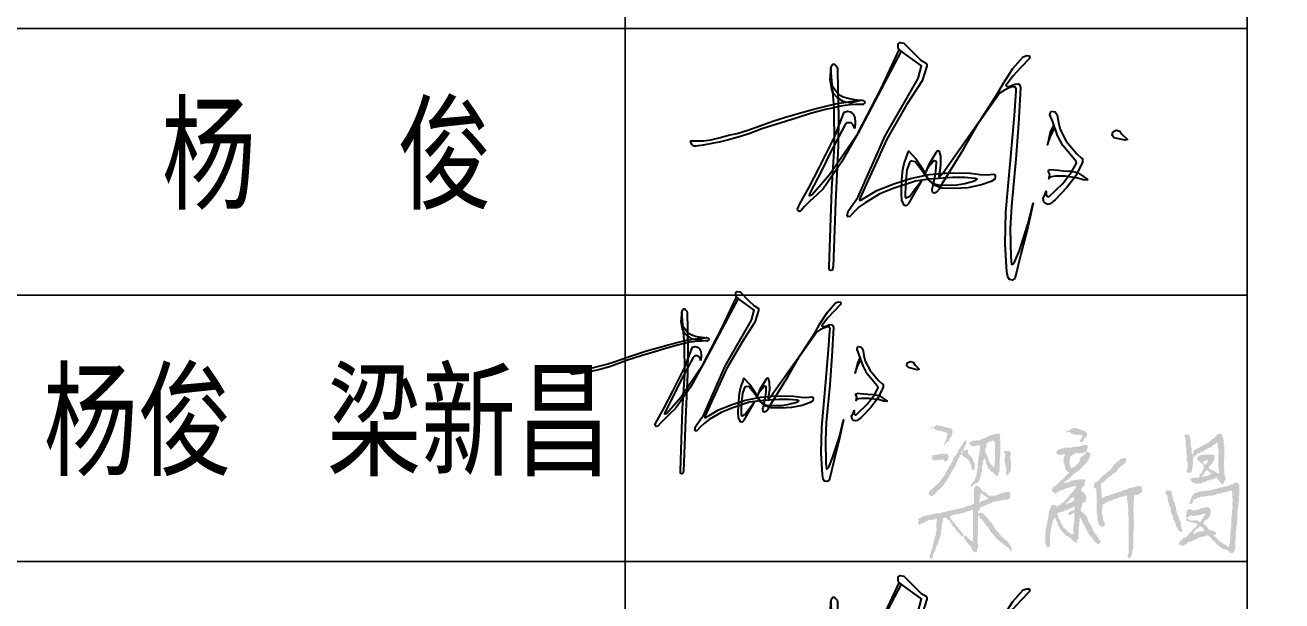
# Model space of a CAD drawing. Extents: x 116425 to 211028, y 11881 to 56060.
# Drawn here: x 166633 to 168400, y 21991 to 22801 of the extents above; entities that cross this region are included whole.
import ezdxf
from ezdxf.xclip import XClip

# ---------------------------------------------------------------- set-up
doc = ezdxf.new("R2010")
doc.units = 0
doc.header["$LTSCALE"] = 1000
doc.header["$MEASUREMENT"] = 0
doc.header["$XCLIPFRAME"] = 0
for name, color, linetype in [('00-图签签名_10', 10, 'Continuous'), ('13#楼幕墙$0$A-C_玻璃幕墙', 140, 'Continuous'), ('X-104 13#平面$0$A-TECH_结构', 21, 'Continuous')]:
    doc.layers.add(name, color=color, linetype=linetype)
doc.layers.add('X-104 13#平面$0$000套内', color=226, linetype='Continuous', lineweight=30, plot=False)
doc.styles.add('华文细黑', font='STXIHEI_0.TTF', dxfattribs={"width": 0.75, "height": 10})
pattern_1 = [(45, (-849.99, -261.96), (-112.253, 112.253), [])]

# ---------------------------------------------------------------- blocks, each defined once
blk = doc.blocks.new('13#楼幕墙')
at = {"layer": '13#楼幕墙$0$A-C_玻璃幕墙'}
blk.add_lwpolyline([(4492.6, 15500), (-900, 15500), (-900, -1700), (22100, -1700), (22100, -1100), (58400, -1100), (58400, 18959.9), (53293.2, 23245), (37800, 14300), (37800, 10200), (12500, 10200), (4492.6, 15500)], dxfattribs=at)
blk = doc.blocks.new('X-104 13#平面$0$A$C0BB3323F')
at = {"layer": 'Defpoints'}
blk.add_lwpolyline([(59300, 600), (59300, 20660), (54205, 24935), (38700, 16000), (38700, 11900), (13400, 11900), (5392.6, 17200), (0, 17200), (0, 0), (23000, 0), (23000, 600)], close=True, dxfattribs=at)
blk = doc.blocks.new('X-104 13#平面')
at = {"layer": 'X-104 13#平面$0$000套内'}
blk.add_lwpolyline([(4100, 77750), (4100, 68700), (-750, 68700), (-750, 59850), (21950, 59850), (21950, 61450), (58250, 61450), (58250, 71300), (48400, 71300), (48400, 73450), (53400, 73450), (53400, 80500), (58250, 80500), (58250, 81290.1), (53289, 85452.6), (37950, 76613.3), (37950, 72450), (12454.9, 72450), (4447.4, 77750)], close=True, dxfattribs=at)
blk.add_lwpolyline([(7100, -1550), (21950, -1550), (21950, -950), (48400, -950), (48400, 11050), (53400, 11050), (53400, 18100), (58250, 18100), (58250, 18890), (53289.1, 23052.7), (37950, 14213.3), (37950, 10050), (12454.9, 10050), (4447.4, 15350), (4100, 15350), (4100, 6300), (7100, 6300), (7100, -1550)], dxfattribs=at)
blk.add_blockref('X-104 13#平面$0$A$C0BB3323F', (-900, -1700))
at = {"layer": 'X-104 13#平面$0$A-TECH_结构'}
blk.add_blockref('13#楼幕墙', (0, 0), dxfattribs=at)
blk = doc.blocks.new('图签信息')
at = {"const_width": 0.05}
for points in [[(-62.5, 103.262), (-2.5, 103.262), (-2.5, 163.262), (-62.5, 163.262), (-62.5, 103.262)], [(-20, 163.262), (-20, 103.262)], [(-62.5, 140.762), (-2.5, 140.762)], [(-62.5, 133.262), (-2.5, 133.262)], [(-62.5, 125.762), (-2.5, 125.762)]]:
    blk.add_lwpolyline(points, dxfattribs=at)
blk = doc.blocks.new('图签-A1')
at = {"color": 2}
blk.add_blockref('图签信息', (0, 0), dxfattribs=at)
blk = doc.blocks.new('A$C1FFA159E')
at = {"linetype": 'Continuous'}
h = blk.add_hatch(color=256, dxfattribs=at)
h.dxf.hatch_style = 1
h.paths.add_polyline_path([(-1.939, 0.987), (-1.903, 0.987), (-1.795, 0.891), (-1.795, 0.867), (-1.759, 0.831), (-1.783, 0.783), (-2.023, 0.759), (-2.167, 0.675), (-2.251, 0.663), (-2.203, 0.699), (-2.155, 0.819), (-2.131, 0.819), (-2.095, 0.855), (-2.095, 0.879), (-2.047, 0.891)], flags=16)
h.paths.add_polyline_path([(-11.755, 1.659), (-11.731, 1.659)], flags=16)
h.paths.add_polyline_path([(-11.503, 1.731), (-11.491, 1.743), (-11.467, 1.731), (-11.467, 1.707)], flags=16)
h.paths.add_polyline_path([(-7.159, 1.803), (-7.123, 1.779), (-7.123, 1.671), (-7.159, 1.647), (-7.207, 1.647), (-7.231, 1.623), (-7.255, 1.635), (-7.291, 1.599), (-7.327, 1.599), (-7.387, 1.539), (-7.387, 1.479), (-7.363, 1.455), (-7.303, 1.455), (-7.183, 1.539), (-7.159, 1.539), (-7.123, 1.503), (-7.147, 1.335), (-7.135, 1.251), (-7.183, 0.939), (-7.183, 0.651), (-7.243, 0.651), (-7.423, 0.783), (-7.495, 0.867), (-7.579, 0.927), (-7.711, 1.167), (-7.735, 1.263), (-7.771, 1.299), (-7.843, 1.527), (-7.807, 1.551), (-7.711, 1.563), (-7.651, 1.599), (-7.579, 1.599), (-7.543, 1.635), (-7.327, 1.707), (-7.303, 1.743), (-7.279, 1.731)], flags=16)
h.paths.add_polyline_path([(-7.171, 2.199), (-7.159, 2.211), (-7.135, 2.055), (-7.183, 2.019), (-7.219, 2.019), (-7.255, 1.983), (-7.447, 1.923), (-7.459, 1.899), (-7.507, 1.899), (-7.555, 1.863), (-7.267, 2.151)], flags=16)
h.paths.add_polyline_path([(-11.023, 2.343), (-11.011, 2.355), (-10.963, 2.319), (-10.927, 2.343), (-10.879, 2.259), (-10.795, 2.223), (-10.699, 2.139), (-11.011, 2.007), (-11.083, 1.959), (-11.059, 2.115), (-11.035, 2.139)], flags=16)
h.paths.add_polyline_path([(-3.163, 2.463), (-3.175, 2.475), (-3.307, 2.475), (-3.355, 2.427), (-3.367, 2.319), (-3.343, 2.295), (-3.295, 2.295), (-3.259, 2.007), (-3.223, 1.935), (-3.211, 1.839), (-3.163, 1.767), (-3.151, 1.635), (-3.103, 1.467), (-3.067, 1.419), (-3.043, 1.275), (-2.959, 1.131), (-2.935, 1.023), (-2.887, 0.915), (-2.863, 0.903), (-2.851, 0.831), (-2.719, 0.747), (-2.659, 0.807), (-2.719, 0.939), (-2.719, 1.023), (-2.743, 1.047), (-2.743, 1.179), (-2.803, 1.263), (-2.791, 1.299), (-2.887, 1.527), (-2.935, 1.719), (-2.935, 1.791), (-2.959, 1.815), (-2.983, 1.935), (-3.031, 2.019), (-3.043, 2.115), (-3.067, 2.139), (-3.055, 2.187), (-3.091, 2.259), (-3.115, 2.427)])
h.paths.add_polyline_path([(-11.167, 2.655), (-11.179, 2.667), (-11.215, 2.667), (-11.275, 2.583), (-11.299, 2.403), (-11.287, 1.923), (-11.431, 1.851), (-11.527, 1.839), (-11.731, 1.755), (-12.403, 1.611), (-12.499, 1.575), (-12.619, 1.563), (-12.679, 1.527), (-12.787, 1.527), (-13.063, 1.479), (-13.099, 1.455), (-13.243, 1.443), (-13.447, 1.383), (-13.495, 1.335), (-13.567, 1.311), (-13.603, 1.275), (-13.603, 1.239), (-13.579, 1.215), (-13.579, 1.167), (-13.603, 1.143), (-13.591, 1.083), (-13.567, 1.059), (-13.531, 1.059), (-13.447, 1.119), (-13.375, 1.131), (-13.171, 1.239), (-12.943, 1.263), (-12.859, 1.299), (-12.811, 1.287), (-12.847, 1.131), (-12.835, 0.807), (-12.871, 0.723), (-12.859, 0.663), (-12.967, 0.327), (-12.955, 0.279), (-13.003, 0.171), (-13.003, 0.087), (-13.051, -0.009), (-13.099, -0.177), (-13.111, -0.345), (-13.063, -0.369), (-13.003, -0.321), (-13.003, -0.237), (-12.979, -0.225), (-12.979, -0.177), (-12.871, 0.027), (-12.883, 0.039), (-12.847, 0.111), (-12.847, 0.171), (-12.799, 0.195), (-12.751, 0.399), (-12.691, 0.531), (-12.619, 0.951), (-12.631, 1.059), (-12.619, 1.095), (-12.583, 1.119), (-12.559, 1.335), (-12.451, 1.347), (-12.355, 1.251), (-12.307, 1.239), (-12.307, 1.203), (-12.271, 1.179), (-12.175, 1.011), (-12.091, 0.927), (-12.019, 0.807), (-11.923, 0.711), (-11.875, 0.687), (-11.875, 0.663), (-11.779, 0.555), (-11.755, 0.567), (-11.767, 0.591), (-11.743, 0.591), (-11.695, 0.639), (-11.791, 0.723), (-11.791, 0.747), (-12.031, 1.023), (-12.031, 1.047), (-12.247, 1.287), (-12.247, 1.323), (-12.295, 1.407), (-12.007, 1.491), (-11.707, 1.539), (-11.659, 1.575), (-11.599, 1.575), (-11.587, 1.599), (-11.443, 1.623), (-11.359, 1.671), (-11.323, 1.659), (-11.335, 0.363), (-11.383, 0.363), (-11.647, 0.603), (-11.695, 0.591), (-11.695, 0.495), (-11.659, 0.447), (-11.671, 0.435), (-11.611, 0.387), (-11.599, 0.339), (-11.467, 0.183), (-11.431, 0.171), (-11.347, -0.009), (-11.251, -0.093), (-11.191, -0.093), (-11.155, -0.033), (-11.167, 0.039), (-11.107, 0.087), (-11.143, 0.339), (-11.119, 0.855), (-11.131, 1.227), (-11.107, 1.323), (-11.119, 1.395), (-11.107, 1.419), (-11.071, 1.407), (-11.047, 1.335), (-10.891, 1.191), (-10.795, 1.035), (-10.711, 0.963), (-10.651, 0.843), (-10.627, 0.831), (-10.603, 0.759), (-10.471, 0.627), (-10.375, 0.495), (-10.291, 0.423), (-10.267, 0.423), (-10.183, 0.327), (-10.135, 0.315), (-10.099, 0.255), (-10.003, 0.207), (-9.931, 0.135), (-9.895, 0.135), (-9.811, 0.027), (-9.811, 0.003), (-9.739, -0.057), (-9.703, 0.015), (-9.739, 0.039), (-9.751, 0.147), (-9.859, 0.303), (-9.883, 0.303), (-9.883, 0.327), (-9.991, 0.435), (-10.039, 0.459), (-10.255, 0.687), (-10.267, 0.735), (-10.363, 0.819), (-10.531, 1.083), (-10.531, 1.119), (-10.627, 1.179), (-10.627, 1.203), (-10.687, 1.251), (-10.699, 1.299), (-10.939, 1.539), (-11.023, 1.551), (-11.119, 1.503), (-11.107, 1.611), (-11.059, 1.671), (-11.035, 1.767), (-10.843, 1.839), (-10.807, 1.875), (-10.747, 1.875), (-10.675, 1.923), (-10.615, 1.935), (-10.471, 2.007), (-10.207, 2.043), (-10.171, 2.067), (-10.135, 2.055), (-10.111, 2.079), (-10.039, 2.079), (-9.991, 2.103), (-9.895, 2.091), (-9.835, 2.115), (-9.787, 2.163), (-9.787, 2.391), (-9.883, 2.415), (-10.171, 2.343), (-10.447, 2.247), (-10.663, 2.259), (-10.759, 2.319), (-10.807, 2.415), (-10.855, 2.403), (-10.915, 2.427), (-11.119, 2.667)])
h.paths.add_polyline_path([(-0.379, 2.787), (-0.391, 2.799), (-0.511, 2.787), (-0.583, 2.727), (-0.667, 2.715), (-0.715, 2.679), (-0.823, 2.667), (-0.883, 2.631), (-1.159, 2.583), (-1.207, 2.547), (-1.375, 2.523), (-1.495, 2.475), (-1.867, 2.439), (-2.119, 2.379), (-2.227, 2.307), (-2.227, 2.271), (-2.275, 2.223), (-2.347, 2.019), (-2.383, 1.971), (-2.347, 1.911), (-2.299, 1.911), (-2.251, 1.947), (-2.239, 2.031), (-2.191, 2.103), (-2.119, 2.115), (-2.071, 2.151), (-1.939, 2.187), (-1.915, 2.211), (-1.747, 2.211), (-1.663, 2.247), (-1.615, 2.235), (-1.591, 2.259), (-1.447, 2.259), (-1.267, 2.295), (-1.219, 2.343), (-1.147, 2.331), (-1.039, 2.355), (-1.015, 2.391), (-0.907, 2.379), (-0.847, 2.415), (-0.823, 2.403), (-0.763, 2.439), (-0.727, 2.439), (-0.715, 2.463), (-0.607, 2.451), (-0.619, 2.379), (-0.595, 2.259), (-0.619, 2.187), (-0.583, 2.151), (-0.607, 1.839), (-0.583, 1.755), (-0.607, 1.695), (-0.619, 1.467), (-0.643, 1.359), (-0.643, 1.071), (-0.691, 0.615), (-0.679, 0.483), (-0.703, 0.447), (-0.703, 0.303), (-0.727, 0.231), (-0.715, 0.171), (-0.739, 0.147), (-0.775, 0.147), (-1.099, 0.351), (-1.387, 0.639), (-1.315, 0.639), (-1.279, 0.675), (-1.267, 0.723), (-1.387, 0.795), (-1.579, 0.843), (-1.615, 0.927), (-1.747, 1.059), (-1.819, 1.095), (-1.759, 1.203), (-1.591, 1.311), (-1.495, 1.503), (-1.495, 1.659), (-1.519, 1.707), (-1.603, 1.779), (-1.711, 1.779), (-1.771, 1.743), (-1.807, 1.755), (-1.891, 1.719), (-1.927, 1.731), (-1.951, 1.695), (-2.083, 1.671), (-2.107, 1.647), (-2.263, 1.647), (-2.347, 1.695), (-2.419, 1.695), (-2.491, 1.623), (-2.527, 1.419), (-2.527, 1.383), (-2.503, 1.359), (-2.431, 1.359), (-2.335, 1.431), (-2.263, 1.431), (-2.203, 1.407), (-2.167, 1.431), (-2.023, 1.431), (-1.987, 1.467), (-1.927, 1.455), (-1.879, 1.491), (-1.795, 1.491), (-1.759, 1.515), (-1.735, 1.503), (-1.723, 1.455), (-1.927, 1.167), (-1.963, 1.167), (-2.023, 1.215), (-2.155, 1.239), (-2.203, 1.239), (-2.227, 1.215), (-2.395, 1.239), (-2.455, 1.347), (-2.491, 1.323), (-2.515, 1.251), (-2.479, 1.203), (-2.431, 1.203), (-2.407, 1.167), (-2.263, 1.167), (-2.227, 1.119), (-2.119, 1.119), (-2.047, 1.083), (-2.035, 1.059), (-2.167, 0.903), (-2.203, 0.903), (-2.251, 0.819), (-2.527, 0.531), (-2.599, 0.519), (-2.815, 0.315), (-2.803, 0.243), (-2.779, 0.219), (-2.635, 0.171), (-2.551, 0.243), (-2.515, 0.243), (-2.419, 0.327), (-2.263, 0.375), (-1.927, 0.543), (-1.687, 0.591), (-1.663, 0.615), (-1.579, 0.603), (-1.459, 0.471), (-1.447, 0.435), (-1.327, 0.339), (-1.195, 0.195), (-1.171, 0.195), (-1.087, 0.111), (-0.883, 0.003), (-0.859, 0.003), (-0.835, 0.039), (-0.775, -0.045), (-0.727, -0.057), (-0.703, -0.093), (-0.631, -0.129), (-0.547, -0.105), (-0.523, -0.069), (-0.523, 0.003), (-0.475, 0.063), (-0.487, 0.279), (-0.463, 0.495), (-0.463, 0.735), (-0.427, 0.915), (-0.439, 0.951), (-0.415, 1.059), (-0.415, 1.191), (-0.391, 1.263), (-0.391, 1.539), (-0.319, 2.127), (-0.343, 2.175), (-0.319, 2.259), (-0.319, 2.715)])
h.paths.add_polyline_path([(-1.663, 3.315), (-1.639, 3.315), (-1.471, 3.159), (-1.471, 3.135), (-1.555, 3.135), (-1.603, 3.087), (-1.687, 3.075), (-1.711, 3.051), (-1.795, 3.051), (-1.867, 3.015), (-1.867, 3.063), (-1.807, 3.099), (-1.759, 3.171), (-1.759, 3.219)], flags=16)
h.paths.add_polyline_path([(-1.723, 3.711), (-1.627, 3.711), (-1.627, 3.639), (-1.699, 3.531), (-1.735, 3.531), (-1.843, 3.651)], flags=16)
h.paths.add_polyline_path([(-5.035, 3.807), (-5.047, 3.819), (-5.239, 3.759), (-5.311, 3.675), (-5.371, 3.663), (-5.503, 3.531), (-5.503, 3.507), (-5.611, 3.387), (-5.611, 3.363), (-5.743, 3.243), (-5.767, 3.243), (-5.863, 3.135), (-5.947, 3.087), (-6.079, 2.955), (-6.163, 2.835), (-6.247, 2.823), (-6.295, 2.775), (-6.331, 2.691), (-6.331, 2.607), (-6.295, 2.559), (-6.235, 2.547), (-6.211, 2.235), (-6.211, 1.539), (-6.187, 1.443), (-6.175, 1.203), (-6.139, 1.155), (-6.127, 1.059), (-6.007, 0.975), (-5.911, 0.987), (-5.863, 1.107), (-5.923, 1.191), (-5.923, 1.227), (-5.959, 1.287), (-5.947, 1.347), (-5.995, 1.539), (-5.971, 1.791), (-5.971, 1.875), (-5.707, 2.031), (-5.659, 2.031), (-5.395, 2.139), (-5.335, 2.139), (-5.299, 2.175), (-5.131, 2.223), (-5.119, 2.211), (-5.095, 2.235), (-4.975, 2.271), (-4.951, 2.259), (-4.963, 2.175), (-4.903, 1.695), (-4.915, 1.491), (-4.891, 1.299), (-4.891, -0.045), (-4.903, -0.153), (-4.927, -0.201), (-4.927, -0.297), (-4.891, -0.333), (-4.855, -0.333), (-4.759, -0.201), (-4.759, -0.069), (-4.699, 0.051), (-4.699, 0.711), (-4.675, 0.795), (-4.687, 0.915), (-4.663, 0.939), (-4.687, 1.011), (-4.663, 1.239), (-4.687, 1.323), (-4.675, 1.491), (-4.699, 1.587), (-4.687, 1.695), (-4.711, 1.791), (-4.675, 1.839), (-4.687, 2.055), (-4.663, 2.091), (-4.663, 2.271), (-4.507, 2.283), (-4.339, 2.415), (-4.339, 2.607), (-4.363, 2.643), (-4.531, 2.655), (-4.615, 2.619), (-4.687, 2.619), (-4.771, 2.571), (-4.867, 2.571), (-4.987, 2.499), (-5.083, 2.487), (-5.167, 2.439), (-5.275, 2.415), (-5.299, 2.391), (-5.491, 2.355), (-5.563, 2.307), (-5.635, 2.307), (-5.695, 2.259), (-5.815, 2.247), (-5.983, 2.151), (-6.019, 2.295), (-6.007, 2.379), (-6.031, 2.547), (-6.031, 2.763), (-5.947, 2.811), (-5.707, 3.027), (-5.635, 3.051), (-5.587, 3.123), (-5.443, 3.219), (-5.371, 3.291), (-5.311, 3.387), (-5.011, 3.627), (-4.987, 3.771)])
h.paths.add_polyline_path([(-12.499, 3.987), (-12.511, 3.999), (-12.583, 3.999), (-12.619, 3.975), (-12.679, 3.987), (-12.787, 3.951), (-12.979, 3.939), (-13.015, 3.903), (-12.991, 3.843), (-13.015, 3.819), (-13.039, 3.867), (-13.063, 3.843), (-13.003, 3.759), (-12.943, 3.723), (-12.823, 3.711), (-12.775, 3.747), (-12.703, 3.735), (-12.559, 3.759), (-12.499, 3.675), (-12.463, 3.663), (-12.355, 3.759), (-12.331, 3.891), (-12.367, 3.951), (-12.415, 3.987)], flags=17)
h.paths.add_polyline_path([(-9.823, 4.095), (-9.835, 4.107), (-10.003, 4.107), (-10.063, 4.059), (-10.051, 4.023), (-9.979, 3.999), (-10.027, 3.711), (-9.991, 3.603), (-9.979, 3.435), (-9.955, 3.411), (-9.943, 3.291), (-9.967, 3.231), (-9.967, 3.135), (-9.943, 3.111), (-9.871, 3.123), (-9.835, 3.207), (-9.775, 3.255), (-9.787, 3.291), (-9.763, 3.339), (-9.763, 3.663), (-9.787, 3.867), (-9.763, 3.987), (-9.775, 4.035)])
h.paths.add_polyline_path([(-11.551, 4.155), (-11.563, 4.167), (-11.635, 4.131), (-11.719, 4.131), (-11.779, 4.011), (-11.779, 3.951), (-11.719, 3.867), (-11.695, 3.867), (-11.527, 3.747), (-11.479, 3.687), (-11.443, 3.567), (-11.407, 3.519), (-11.371, 3.339), (-11.347, 3.315), (-11.287, 3.315), (-11.263, 3.363), (-11.251, 3.579), (-11.299, 3.663), (-11.299, 3.699), (-11.335, 3.723), (-11.335, 3.771), (-11.371, 3.831), (-11.539, 4.011), (-11.527, 4.131)])
h.paths.add_polyline_path([(-6.619, 4.347), (-6.631, 4.359), (-6.787, 4.347), (-6.823, 4.311), (-6.907, 4.311), (-6.919, 4.287), (-7.087, 4.287), (-7.135, 4.263), (-7.219, 4.263), (-7.255, 4.239), (-7.543, 4.239), (-7.567, 4.215), (-7.723, 4.191), (-7.843, 4.131), (-7.855, 4.095), (-7.891, 4.071), (-7.879, 4.011), (-7.831, 3.963), (-7.687, 3.927), (-7.663, 3.927), (-7.639, 3.963), (-7.519, 3.963), (-7.567, 3.843), (-7.591, 3.639), (-7.555, 3.567), (-7.495, 3.327), (-7.447, 3.267), (-7.363, 3.231), (-7.351, 3.207), (-7.927, 2.643), (-7.963, 2.643), (-8.047, 2.571), (-8.059, 2.439), (-7.903, 2.331), (-7.759, 2.451), (-7.591, 2.499), (-7.483, 2.559), (-7.447, 2.547), (-7.423, 2.571), (-7.231, 2.619), (-7.171, 2.655), (-7.111, 2.643), (-7.051, 2.667), (-7.099, 2.547), (-7.171, 2.463), (-7.171, 2.439), (-7.315, 2.307), (-7.387, 2.199), (-7.603, 1.971), (-7.663, 1.947), (-7.723, 1.875), (-7.879, 1.803), (-7.939, 1.863), (-8.047, 1.875), (-8.131, 1.767), (-8.155, 1.647), (-8.203, 1.563), (-8.203, 1.443), (-8.287, 0.987), (-8.323, 0.915), (-8.347, 0.327), (-8.323, 0.303), (-8.323, 0.231), (-8.239, 0.099), (-8.143, 0.159), (-8.143, 0.567), (-8.131, 0.735), (-8.107, 0.759), (-8.119, 0.819), (-8.095, 0.879), (-8.047, 1.155), (-8.011, 1.251), (-7.963, 1.287), (-7.951, 1.347), (-7.927, 1.347), (-7.915, 1.275), (-7.831, 1.107), (-7.831, 1.071), (-7.675, 0.795), (-7.471, 0.591), (-7.435, 0.591), (-7.279, 0.495), (-7.279, 0.471), (-7.159, 0.351), (-7.111, 0.351), (-7.075, 0.315), (-7.039, 0.315), (-7.015, 0.339), (-7.027, 0.423), (-6.943, 0.495), (-6.979, 0.591), (-6.955, 0.651), (-6.955, 0.975), (-6.931, 1.047), (-6.943, 1.107), (-6.919, 1.215), (-6.919, 1.335), (-6.895, 1.347), (-6.811, 1.203), (-6.775, 1.095), (-6.679, 0.963), (-6.631, 0.819), (-6.499, 0.603), (-6.367, 0.471), (-6.331, 0.387), (-6.259, 0.315), (-6.163, 0.255), (-6.115, 0.267), (-6.067, 0.315), (-6.067, 0.399), (-6.199, 0.567), (-6.199, 0.603), (-6.223, 0.615), (-6.367, 0.831), (-6.367, 0.867), (-6.475, 1.083), (-6.547, 1.167), (-6.571, 1.263), (-6.631, 1.383), (-6.727, 1.503), (-6.871, 1.635), (-6.871, 1.695), (-6.847, 1.707), (-6.847, 1.779), (-6.823, 1.827), (-6.823, 1.959), (-6.739, 1.971), (-6.655, 2.031), (-6.667, 2.103), (-6.631, 2.187), (-6.691, 2.319), (-6.859, 2.499), (-6.823, 2.571), (-6.715, 2.679), (-6.715, 2.763), (-6.679, 2.847), (-6.679, 2.895), (-6.703, 2.931), (-7.087, 2.919), (-7.219, 2.871), (-7.279, 2.871), (-7.339, 2.823), (-7.399, 2.823), (-7.423, 2.799), (-7.579, 2.763), (-7.471, 2.883), (-7.447, 2.883), (-7.375, 2.955), (-7.351, 2.955), (-7.135, 3.183), (-6.967, 3.279), (-6.811, 3.435), (-6.811, 3.459), (-6.679, 3.567), (-6.583, 3.687), (-6.583, 3.711), (-6.535, 3.747), (-6.463, 3.999), (-6.559, 4.059), (-6.619, 4.059), (-6.787, 3.891), (-6.859, 3.855), (-6.919, 3.759), (-6.919, 3.687), (-6.943, 3.627), (-7.087, 3.483), (-7.123, 3.483), (-7.159, 3.435), (-7.279, 3.387), (-7.327, 3.531), (-7.339, 3.687), (-7.303, 3.879), (-7.171, 3.963), (-7.159, 3.951), (-7.075, 4.023), (-6.787, 4.023), (-6.667, 4.071), (-6.619, 4.131), (-6.619, 4.179), (-6.583, 4.227), (-6.595, 4.335)])
h.paths.add_polyline_path([(-10.543, 4.527), (-10.447, 4.527), (-10.459, 4.491), (-10.423, 4.443), (-10.411, 3.867), (-10.447, 3.447), (-10.471, 3.435), (-10.555, 3.531), (-10.603, 3.555), (-10.639, 3.639), (-10.687, 3.687), (-10.675, 3.711), (-10.711, 3.831), (-10.795, 3.999), (-10.783, 4.035), (-10.819, 4.071), (-10.819, 4.191), (-10.783, 4.251), (-10.759, 4.443), (-10.615, 4.503), (-10.567, 4.503)], flags=16)
h.paths.add_polyline_path([(-11.587, 4.539), (-11.599, 4.551), (-11.635, 4.551), (-11.731, 4.455), (-11.767, 4.371), (-11.839, 4.299), (-11.839, 4.251), (-11.923, 4.155), (-11.983, 4.023), (-12.175, 3.735), (-12.175, 3.699), (-12.259, 3.543), (-12.319, 3.471), (-12.331, 3.411), (-12.403, 3.315), (-12.403, 3.279), (-12.475, 3.195), (-12.511, 3.099), (-12.571, 3.015), (-12.631, 2.967), (-12.667, 2.883), (-12.799, 2.727), (-12.847, 2.703), (-12.967, 2.571), (-13.015, 2.547), (-13.135, 2.427), (-13.171, 2.367), (-13.159, 2.307), (-13.111, 2.259), (-13.015, 2.235), (-12.871, 2.355), (-12.799, 2.427), (-12.799, 2.463), (-12.715, 2.511), (-12.523, 2.715), (-12.511, 2.763), (-12.475, 2.787), (-12.295, 3.075), (-12.307, 3.087), (-12.271, 3.111), (-12.271, 3.147), (-12.223, 3.207), (-12.211, 3.255), (-12.115, 3.387), (-12.115, 3.423), (-12.055, 3.495), (-12.019, 3.567), (-12.031, 3.579), (-11.971, 3.663), (-11.971, 3.735), (-11.923, 3.771), (-11.935, 3.831), (-11.863, 3.867), (-11.887, 3.891), (-11.863, 3.939), (-11.827, 3.939), (-11.791, 3.999), (-11.803, 4.047), (-11.731, 4.155), (-11.695, 4.179), (-11.695, 4.263), (-11.647, 4.323), (-11.659, 4.347), (-11.599, 4.407), (-11.611, 4.467)])
h.paths.add_polyline_path([(-1.051, 4.815), (-1.063, 4.827), (-1.147, 4.827), (-1.207, 4.803), (-1.243, 4.755), (-1.279, 4.755), (-1.303, 4.695), (-1.387, 4.599), (-1.423, 4.611), (-1.567, 4.467), (-1.807, 4.347), (-1.843, 4.311), (-1.903, 4.299), (-1.987, 4.227), (-2.023, 4.227), (-2.215, 4.107), (-2.215, 4.011), (-2.251, 3.987), (-2.275, 3.915), (-2.287, 4.215), (-2.323, 4.335), (-2.323, 4.527), (-2.371, 4.743), (-2.395, 4.779), (-2.563, 4.791), (-2.587, 4.719), (-2.539, 4.647), (-2.539, 4.323), (-2.503, 4.239), (-2.503, 4.011), (-2.479, 3.927), (-2.491, 3.735), (-2.455, 3.639), (-2.455, 3.387), (-2.491, 3.243), (-2.455, 3.231), (-2.431, 3.195), (-2.323, 3.207), (-2.263, 3.303), (-2.263, 3.387), (-2.239, 3.423), (-2.251, 3.531), (-2.227, 3.555), (-2.227, 3.819), (-2.191, 3.855), (-2.203, 3.915), (-2.107, 3.915), (-2.083, 3.951), (-2.095, 3.987), (-1.975, 4.011), (-1.939, 4.047), (-1.843, 4.071), (-1.591, 4.227), (-1.531, 4.227), (-1.483, 4.275), (-1.435, 4.287), (-1.363, 4.371), (-1.315, 4.383), (-1.243, 4.443), (-1.207, 4.419), (-1.207, 4.287), (-1.171, 4.143), (-1.183, 3.447), (-1.159, 3.315), (-1.159, 3.171), (-1.219, 3.183), (-1.339, 3.279), (-1.435, 3.303), (-1.591, 3.411), (-1.531, 3.495), (-1.435, 3.579), (-1.339, 3.771), (-1.351, 3.915), (-1.399, 3.963), (-1.423, 3.939), (-1.591, 3.963), (-1.939, 3.927), (-2.047, 3.843), (-2.059, 3.759), (-1.999, 3.687), (-1.939, 3.663), (-1.795, 3.507), (-1.771, 3.423), (-1.819, 3.303), (-1.855, 3.267), (-1.855, 3.219), (-1.927, 3.147), (-1.987, 3.003), (-2.155, 3.003), (-2.179, 2.979), (-2.275, 2.991), (-2.335, 2.943), (-2.323, 2.895), (-2.251, 2.799), (-2.095, 2.751), (-1.927, 2.751), (-1.663, 2.847), (-1.639, 2.883), (-1.519, 2.895), (-1.483, 2.931), (-1.411, 2.931), (-1.255, 3.015), (-1.123, 2.823), (-1.039, 2.739), (-0.991, 2.739), (-0.943, 2.787), (-0.919, 2.883), (-0.871, 2.931), (-0.919, 3.063), (-0.919, 3.147), (-0.943, 3.207), (-0.931, 3.351), (-0.955, 3.639), (-0.931, 3.867), (-0.931, 4.287), (-0.967, 4.395), (-0.955, 4.467), (-0.979, 4.635), (-1.003, 4.659), (-1.003, 4.743)])
h.paths.add_polyline_path([(-10.327, 4.827), (-10.351, 4.839), (-10.399, 4.803), (-10.603, 4.755), (-10.627, 4.731), (-10.723, 4.707), (-10.795, 4.647), (-10.903, 4.635), (-11.011, 4.563), (-11.035, 4.575), (-11.071, 4.551), (-11.323, 4.527), (-11.479, 4.455), (-11.479, 4.407), (-11.359, 4.287), (-11.035, 4.359), (-11.035, 4.227), (-11.059, 4.119), (-11.047, 4.023), (-11.095, 3.891), (-11.083, 3.867), (-11.107, 3.795), (-11.107, 3.711), (-11.131, 3.675), (-11.119, 3.579), (-11.143, 3.555), (-11.131, 3.495), (-11.191, 3.075), (-11.275, 2.883), (-11.443, 2.667), (-11.431, 2.631), (-11.371, 2.631), (-11.227, 2.763), (-11.143, 2.787), (-11.071, 2.871), (-10.987, 3.135), (-10.987, 3.243), (-10.963, 3.267), (-10.963, 3.447), (-10.915, 3.579), (-10.915, 3.711), (-10.831, 3.795), (-10.807, 3.675), (-10.711, 3.399), (-10.615, 3.315), (-10.615, 3.291), (-10.543, 3.231), (-10.519, 3.231), (-10.363, 3.075), (-10.291, 3.087), (-10.279, 3.183), (-10.231, 3.231), (-10.231, 3.663), (-10.195, 3.963), (-10.195, 4.539), (-10.219, 4.623), (-10.219, 4.707), (-10.195, 4.731), (-10.195, 4.779), (-10.231, 4.815)])
h.paths.add_polyline_path([(-12.151, 4.911), (-12.163, 4.923), (-12.163, 4.899)])
h.paths.add_polyline_path([(-7.087, 5.055), (-7.099, 5.067), (-7.159, 5.043), (-7.243, 5.043), (-7.327, 4.959), (-7.435, 4.935), (-7.483, 4.887), (-7.471, 4.863), (-7.327, 4.899), (-7.255, 4.815), (-7.207, 4.815), (-7.171, 4.779), (-6.943, 4.779), (-6.811, 4.743), (-6.811, 4.683), (-6.907, 4.527), (-6.919, 4.479), (-6.823, 4.479), (-6.763, 4.527), (-6.739, 4.611), (-6.631, 4.683), (-6.607, 4.779), (-6.619, 4.851), (-6.691, 4.923)])
h.paths.add_polyline_path([(-13.039, 5.079), (-13.063, 5.091), (-13.099, 5.067), (-13.099, 5.043), (-13.051, 5.043), (-13.015, 5.019), (-13.003, 5.067)])
h.paths.add_polyline_path([(-12.979, 5.103), (-12.991, 5.115), (-13.015, 5.091), (-13.003, 5.067)])
h.paths.add_polyline_path([(-12.751, 5.151), (-12.763, 5.163), (-12.847, 5.163), (-12.955, 5.103), (-12.955, 5.043), (-12.835, 4.959), (-12.655, 4.935), (-12.619, 4.911), (-12.595, 4.923), (-12.535, 4.887), (-12.475, 4.887), (-12.391, 4.839), (-12.403, 4.695), (-12.451, 4.551), (-12.439, 4.539), (-12.487, 4.503), (-12.487, 4.467), (-12.535, 4.371), (-12.523, 4.335), (-12.379, 4.503), (-12.343, 4.503), (-12.295, 4.539), (-12.319, 4.587), (-12.259, 4.671), (-12.223, 4.683), (-12.175, 4.887), (-12.187, 4.983), (-12.247, 5.043), (-12.379, 5.055), (-12.403, 5.079), (-12.535, 5.103), (-12.559, 5.127)])
blk = doc.blocks.new('yangjun')
h = blk.add_hatch()
h.set_pattern_fill('ANSI31', color=256, scale=100)
h.set_pattern_definition(pattern_1)
h.paths.add_polyline_path([(3.922, 5.958), (3.897, 6.012), (3.901, 6.124), (3.949, 6.162), (4.056, 6.144), (4.353, 5.84), (4.537, 5.669), (4.687, 5.579), (4.702, 5.555), (4.701, 5.498), (4.57, 5.088), (4.134, 4.406), (3.577, 3.445), (2.817, 1.768), (2.809, 1.728), (2.845, 1.721), (2.971, 1.797), (3.296, 1.996), (3.778, 2.182), (4.24, 2.333), (4.772, 2.448), (5.327, 2.492), (5.926, 2.481), (6.206, 2.449), (6.393, 2.437), (6.576, 2.453), (6.625, 2.434), (6.629, 2.383), (6.616, 2.312), (6.516, 2.254), (6.239, 2.156), (5.857, 2.077), (5.488, 2.056), (5.139, 2.065), (4.899, 2.147), (4.767, 2.279), (4.885, 2.198), (5.02, 2.156), (5.273, 2.152), (5.545, 2.155), (5.772, 2.195), (6.017, 2.258), (6.094, 2.295), (6.117, 2.313), (6.064, 2.336), (5.772, 2.364), (5.425, 2.364), (4.765, 2.317), (4.384, 2.263), (3.759, 2.053), (3.386, 1.899), (2.972, 1.654), (2.801, 1.534), (2.651, 1.389), (2.536, 1.262), (2.481, 1.255), (2.465, 1.288), (2.489, 1.418), (2.706, 1.727), (2.764, 1.803), (3.534, 3.537), (4.46, 5.148), (4.552, 5.502), (3.981, 5.916)])
h = blk.add_hatch()
h.set_pattern_fill('ANSI31', color=256, scale=100)
h.set_pattern_definition(pattern_1)
h.paths.add_polyline_path([(2.677, 3.738), (2.633, 3.845), (2.571, 3.903), (2.458, 3.903), (2.399, 3.834), (1.987, 3.054), (1.76, 2.591), (1.403, 1.908), (1.395, 1.858), (1.413, 1.855), (1.476, 1.886), (1.966, 2.45), (2.76, 3.6), (3.406, 4.846), (3.922, 5.958), (3.981, 5.916), (2.76, 3.6), (2.305, 2.797), (1.788, 2.045), (1.599, 1.868), (1.417, 1.693), (1.255, 1.535), (1.164, 1.422), (1.107, 1.409), (1.075, 1.431), (1.062, 1.472), (1.135, 1.626), (1.385, 2.069), (1.689, 2.657), (2.106, 3.494), (2.31, 4.033), (2.382, 4.206), (2.47, 4.228), (2.555, 4.208), (2.63, 4.141), (2.679, 4.053), (2.686, 3.913)])
h = blk.add_hatch()
h.set_pattern_fill('ANSI31', color=256, scale=100)
h.set_pattern_definition(pattern_1)
h.paths.add_polyline_path([(7.601, 5.72), (7.342, 5.448), (7.132, 5.226), (6.926, 4.95), (6.947, 4.933), (6.997, 4.927), (7.071, 4.94), (7.176, 4.993), (7.206, 4.992), (7.274, 4.997), (7.316, 4.971), (7.341, 4.891), (7.281, 3.885), (7.207, 2.876), (7.086, 1.556), (7.052, 0.93), (7.065, 0.117), (7.089, -0.079), (7.118, -0.075), (7.173, -0.02), (7.306, 0.311), (7.546, 1.05), (7.69, 1.641), (7.553, 1.002), (7.359, 0.24), (7.183, -0.488), (7.111, -0.523), (7.026, -0.507), (6.979, -0.433), (6.957, -0.287), (6.909, 0.485), (6.93, 1.386), (7.059, 2.852), (7.167, 4.105), (7.214, 4.79), (7.219, 4.861), (7.198, 4.904), (7.152, 4.917), (7.095, 4.912), (7.021, 4.888), (6.884, 4.822), (6.74, 4.731), (6.7, 4.747), (6.863, 5.022), (7.122, 5.431), (7.411, 5.757), (7.515, 5.792), (7.585, 5.789)])
h = blk.add_hatch()
h.set_pattern_fill('ANSI31', color=256, scale=100)
h.set_pattern_definition(pattern_1)
h.paths.add_polyline_path([(2.001, 5.419), (2.025, 5.505), (2.063, 5.553), (2.106, 5.557), (2.138, 5.52), (2.177, 5.466), (2.19, 5.42), (2.202, 4.819), (2.219, 4.087), (2.21, 3.26), (2.136, 1.667), (2.066, -0.142), (2.042, -0.245), (2, -0.256), (1.969, -0.245), (1.958, -0.208), (1.953, -0.149), (2.032, 2.031), (2.11, 3.252), (2.095, 4.329)])
h = blk.add_hatch()
h.set_pattern_fill('ANSI31', color=256, scale=100)
h.set_pattern_definition(pattern_1)
h.paths.add_polyline_path([(2.799, 4.532), (2.619, 4.556), (2.49, 4.583), (2.353, 4.62), (2.221, 4.698), (2.101, 4.86), (2.042, 4.943), (1.997, 5.167), (2.001, 5.419), (1.986, 5.209), (1.976, 5.12), (2.02, 4.843), (2.064, 4.747), (2.18, 4.61), (2.338, 4.508), (2.556, 4.463)])
h = blk.add_hatch()
h.set_pattern_fill('ANSI31', color=256, scale=100)
h.set_pattern_definition(pattern_1)
h.paths.add_polyline_path([(6.176, 3.932), (6.74, 4.731), (6.7, 4.747)])
h = blk.add_hatch()
h.set_pattern_fill('ANSI31', color=256, scale=100)
h.set_pattern_definition(pattern_1)
h.paths.add_polyline_path([(-1.916, 3.394), (-1.862, 3.393), (-1.771, 3.398), (-1.637, 3.398), (-1.57, 3.394), (-1.374, 3.42), (-1.1, 3.492), (-0.871, 3.551), (-0.632, 3.6), (-0.333, 3.698), (0.062, 3.836), (0.371, 3.944), (0.731, 4.063), (1.154, 4.184), (1.526, 4.291), (1.94, 4.388), (2.186, 4.444), (2.558, 4.503), (2.778, 4.529), (2.821, 4.535), (2.874, 4.538), (2.925, 4.526), (2.948, 4.503), (2.96, 4.476), (2.949, 4.451), (2.922, 4.427), (2.911, 4.418), (2.88, 4.422), (2.828, 4.422), (2.705, 4.418), (2.551, 4.409), (2.402, 4.39), (2.28, 4.374), (2.039, 4.315), (1.855, 4.276), (1.433, 4.16), (1.054, 4.042), (0.607, 3.906), (0.063, 3.73), (-0.275, 3.606), (-0.538, 3.515), (-0.877, 3.421), (-1.135, 3.362), (-1.345, 3.32), (-1.59, 3.273), (-1.794, 3.248), (-1.836, 3.248), (-1.865, 3.257), (-1.897, 3.285), (-1.939, 3.35), (-1.939, 3.376), (-1.936, 3.391)])
h = blk.add_hatch()
h.set_pattern_fill('ANSI31', color=256, scale=100)
h.set_pattern_definition(pattern_1)
h.paths.add_polyline_path([(4.627, 2.416), (4.763, 2.671), (4.908, 2.838), (4.942, 2.835), (4.963, 2.815), (4.96, 2.647), (4.934, 2.46), (4.861, 2.097), (4.847, 2.028), (4.852, 1.964), (4.869, 1.939), (4.909, 1.93), (4.981, 1.962), (5.056, 2.049), (5.163, 2.232), (5.733, 3.163), (6.176, 3.932), (5.643, 3.166), (5.151, 2.478), (5.061, 2.384), (5.054, 2.409), (5.076, 2.568), (5.098, 2.713), (5.093, 2.962), (5.058, 3.096), (5, 3.11), (4.954, 3.055), (4.751, 2.71)])
h = blk.add_hatch()
h.set_pattern_fill('ANSI31', color=256, scale=100)
h.set_pattern_definition(pattern_1)
h.paths.add_polyline_path([(8.214, 4.227), (8.309, 4.207), (8.37, 4.131), (8.407, 3.908), (8.456, 3.714), (8.623, 3.388), (8.921, 3.027), (9.046, 2.917), (9.079, 2.894), (9.086, 2.861), (9.079, 2.795), (8.891, 2.411), (8.646, 2.078), (8.309, 1.732), (8.174, 1.62), (8.105, 1.608), (8.053, 1.627), (7.996, 1.675), (7.973, 1.772), (8.026, 1.873), (8.063, 1.978), (8.063, 1.86), (8.104, 1.824), (8.135, 1.822), (8.527, 2.196), (8.778, 2.531), (8.91, 2.769), (8.901, 2.816), (8.866, 2.86), (8.525, 3.265), (8.379, 3.544), (8.246, 3.93), (8.193, 4.062), (8.166, 4.124), (8.181, 4.202)])
h = blk.add_hatch()
h.set_pattern_fill('ANSI31', color=256, scale=100)
h.set_pattern_definition(pattern_1)
h.paths.add_polyline_path([(8.272, 3.853), (8.177, 3.639), (8.095, 3.284), (8.179, 3.523), (8.304, 3.761)])
h = blk.add_hatch()
h.set_pattern_fill('ANSI31', color=256, scale=100)
h.set_pattern_definition(pattern_1)
h.paths.add_polyline_path([(9.931, 3.647), (10.032, 3.697), (10.136, 3.671), (10.192, 3.579), (10.349, 3.434), (10.28, 3.41), (10.144, 3.446), (9.97, 3.484), (9.914, 3.543)])
h = blk.add_hatch()
h.set_pattern_fill('ANSI31', color=256, scale=100)
h.set_pattern_definition(pattern_1)
h.paths.add_polyline_path([(4.767, 2.279), (4.608, 2.572), (4.392, 2.893), (4.206, 3.093), (4.175, 3.096), (4.159, 3.051), (4.064, 2.784), (4.018, 2.575), (3.993, 2.309), (3.979, 1.915), (3.991, 1.728), (4.027, 1.641), (4.054, 1.59), (4.11, 1.573), (4.149, 1.587), (4.193, 1.631), (4.575, 2.29), (4.38, 2.032), (4.229, 1.83), (4.127, 1.777), (4.105, 1.819), (4.109, 2.171), (4.154, 2.581), (4.234, 2.808), (4.275, 2.832), (4.375, 2.815), (4.548, 2.594)])
h = blk.add_hatch()
h.set_pattern_fill('ANSI31', color=256, scale=100)
h.set_pattern_definition(pattern_1)
h.paths.add_polyline_path([(8.166, 2.589), (8.396, 2.565), (8.541, 2.553), (8.746, 2.54), (8.938, 2.506), (9.078, 2.411), (9.225, 2.304), (9.212, 2.288), (9.099, 2.298), (8.953, 2.345), (8.591, 2.401), (8.317, 2.398), (8.213, 2.386), (8.175, 2.373), (8.135, 2.323), (8.151, 2.392), (8.161, 2.451), (8.126, 2.519), (8.128, 2.562), (8.155, 2.578)])
for points in [[(3.922, 5.958), (3.897, 6.012), (3.901, 6.124), (3.949, 6.162), (4.056, 6.144), (4.353, 5.84), (4.537, 5.669), (4.687, 5.579), (4.702, 5.555), (4.701, 5.498), (4.57, 5.088), (4.134, 4.406), (3.577, 3.445), (2.817, 1.768), (2.809, 1.728), (2.845, 1.721), (2.971, 1.797), (3.296, 1.996), (3.778, 2.182), (4.24, 2.333), (4.772, 2.448), (5.327, 2.492), (5.926, 2.481), (6.206, 2.449), (6.393, 2.437), (6.576, 2.453), (6.625, 2.434), (6.629, 2.383), (6.616, 2.312), (6.516, 2.254), (6.239, 2.156), (5.857, 2.077), (5.488, 2.056), (5.139, 2.065), (4.899, 2.147), (4.767, 2.279), (4.885, 2.198), (5.02, 2.156), (5.273, 2.152), (5.545, 2.155), (5.772, 2.195), (6.017, 2.258), (6.094, 2.295), (6.117, 2.313), (6.064, 2.336), (5.772, 2.364), (5.425, 2.364), (4.765, 2.317), (4.384, 2.263), (3.759, 2.053), (3.386, 1.899), (2.972, 1.654), (2.801, 1.534), (2.651, 1.389), (2.536, 1.262), (2.481, 1.255), (2.465, 1.288), (2.489, 1.418), (2.706, 1.727), (2.764, 1.803), (3.534, 3.537), (4.46, 5.148), (4.552, 5.502), (3.981, 5.916), (3.922, 5.958)], [(2.677, 3.738), (2.633, 3.845), (2.571, 3.903), (2.458, 3.903), (2.399, 3.834), (1.987, 3.054), (1.76, 2.591), (1.403, 1.908), (1.395, 1.858), (1.413, 1.855), (1.476, 1.886), (1.966, 2.45), (2.76, 3.6), (3.406, 4.846), (3.922, 5.958), (3.981, 5.916), (2.76, 3.6), (2.305, 2.797), (1.788, 2.045), (1.599, 1.868), (1.417, 1.693), (1.255, 1.535), (1.164, 1.422), (1.107, 1.409), (1.075, 1.431), (1.062, 1.472), (1.135, 1.626), (1.385, 2.069), (1.689, 2.657), (2.106, 3.494), (2.31, 4.033), (2.382, 4.206), (2.47, 4.228), (2.555, 4.208), (2.63, 4.141), (2.679, 4.053), (2.686, 3.913), (2.677, 3.738)], [(7.601, 5.72), (7.342, 5.448), (7.132, 5.226), (6.926, 4.95), (6.947, 4.933), (6.997, 4.927), (7.071, 4.94), (7.176, 4.993), (7.206, 4.992), (7.274, 4.997), (7.316, 4.971), (7.341, 4.891), (7.281, 3.885), (7.207, 2.876), (7.086, 1.556), (7.052, 0.93), (7.065, 0.117), (7.089, -0.079), (7.118, -0.075), (7.173, -0.02), (7.306, 0.311), (7.546, 1.05), (7.69, 1.641), (7.553, 1.002), (7.359, 0.24), (7.183, -0.488), (7.111, -0.523), (7.026, -0.507), (6.979, -0.433), (6.957, -0.287), (6.909, 0.485), (6.93, 1.386), (7.059, 2.852), (7.167, 4.105), (7.214, 4.79), (7.219, 4.861), (7.198, 4.904), (7.152, 4.917), (7.095, 4.912), (7.021, 4.888), (6.884, 4.822), (6.74, 4.731), (6.7, 4.747), (6.863, 5.022), (7.122, 5.431), (7.411, 5.757), (7.515, 5.792), (7.585, 5.789), (7.601, 5.72)], [(2.001, 5.419), (2.025, 5.505), (2.063, 5.553), (2.106, 5.557), (2.138, 5.52), (2.177, 5.466), (2.19, 5.42), (2.202, 4.819), (2.219, 4.087), (2.21, 3.26), (2.136, 1.667), (2.066, -0.142), (2.042, -0.245), (2, -0.256), (1.969, -0.245), (1.958, -0.208), (1.953, -0.149), (2.032, 2.031), (2.11, 3.252), (2.095, 4.329), (2.001, 5.419)], [(2.799, 4.532), (2.619, 4.556), (2.49, 4.583), (2.353, 4.62), (2.221, 4.698), (2.101, 4.86), (2.042, 4.943), (1.997, 5.167), (2.001, 5.419), (1.986, 5.209), (1.976, 5.12), (2.02, 4.843), (2.064, 4.747), (2.18, 4.61), (2.338, 4.508), (2.556, 4.463), (2.799, 4.532)], [(6.176, 3.932), (6.74, 4.731), (6.7, 4.747), (6.176, 3.932)], [(-1.916, 3.394), (-1.862, 3.393), (-1.771, 3.398), (-1.637, 3.398), (-1.57, 3.394), (-1.374, 3.42), (-1.1, 3.492), (-0.871, 3.551), (-0.632, 3.6), (-0.333, 3.698), (0.062, 3.836), (0.371, 3.944), (0.731, 4.063), (1.154, 4.184), (1.526, 4.291), (1.94, 4.388), (2.186, 4.444), (2.558, 4.503), (2.778, 4.529), (2.821, 4.535), (2.874, 4.538), (2.925, 4.526), (2.948, 4.503), (2.96, 4.476), (2.949, 4.451), (2.922, 4.427), (2.911, 4.418), (2.88, 4.422), (2.828, 4.422), (2.705, 4.418), (2.551, 4.409), (2.402, 4.39), (2.28, 4.374), (2.039, 4.315), (1.855, 4.276), (1.433, 4.16), (1.054, 4.042), (0.607, 3.906), (0.063, 3.73), (-0.275, 3.606), (-0.538, 3.515), (-0.877, 3.421), (-1.135, 3.362), (-1.345, 3.32), (-1.59, 3.273), (-1.794, 3.248), (-1.836, 3.248), (-1.865, 3.257), (-1.897, 3.285), (-1.939, 3.35), (-1.939, 3.376), (-1.936, 3.391), (-1.916, 3.394)], [(4.627, 2.416), (4.763, 2.671), (4.908, 2.838), (4.942, 2.835), (4.963, 2.815), (4.96, 2.647), (4.934, 2.46), (4.861, 2.097), (4.847, 2.028), (4.852, 1.964), (4.869, 1.939), (4.909, 1.93), (4.981, 1.962), (5.056, 2.049), (5.163, 2.232), (5.733, 3.163), (6.176, 3.932), (5.643, 3.166), (5.151, 2.478), (5.061, 2.384), (5.054, 2.409), (5.076, 2.568), (5.098, 2.713), (5.093, 2.962), (5.058, 3.096), (5, 3.11), (4.954, 3.055), (4.751, 2.71), (4.627, 2.416)], [(8.214, 4.227), (8.309, 4.207), (8.37, 4.131), (8.407, 3.908), (8.456, 3.714), (8.623, 3.388), (8.921, 3.027), (9.046, 2.917), (9.079, 2.894), (9.086, 2.861), (9.079, 2.795), (8.891, 2.411), (8.646, 2.078), (8.309, 1.732), (8.174, 1.62), (8.105, 1.608), (8.053, 1.627), (7.996, 1.675), (7.973, 1.772), (8.026, 1.873), (8.063, 1.978), (8.063, 1.86), (8.104, 1.824), (8.135, 1.822), (8.527, 2.196), (8.778, 2.531), (8.91, 2.769), (8.901, 2.816), (8.866, 2.86), (8.525, 3.265), (8.379, 3.544), (8.246, 3.93), (8.193, 4.062), (8.166, 4.124), (8.181, 4.202), (8.214, 4.227)], [(8.272, 3.853), (8.177, 3.639), (8.095, 3.284), (8.179, 3.523), (8.304, 3.761), (8.272, 3.853)], [(9.931, 3.647), (10.032, 3.697), (10.136, 3.671), (10.192, 3.579), (10.349, 3.434), (10.28, 3.41), (10.144, 3.446), (9.97, 3.484), (9.914, 3.543), (9.931, 3.647)], [(4.767, 2.279), (4.608, 2.572), (4.392, 2.893), (4.206, 3.093), (4.175, 3.096), (4.159, 3.051), (4.064, 2.784), (4.018, 2.575), (3.993, 2.309), (3.979, 1.915), (3.991, 1.728), (4.027, 1.641), (4.054, 1.59), (4.11, 1.573), (4.149, 1.587), (4.193, 1.631), (4.575, 2.29), (4.38, 2.032), (4.229, 1.83), (4.127, 1.777), (4.105, 1.819), (4.109, 2.171), (4.154, 2.581), (4.234, 2.808), (4.275, 2.832), (4.375, 2.815), (4.548, 2.594), (4.767, 2.279)], [(8.166, 2.589), (8.396, 2.565), (8.541, 2.553), (8.746, 2.54), (8.938, 2.506), (9.078, 2.411), (9.225, 2.304), (9.212, 2.288), (9.099, 2.298), (8.953, 2.345), (8.591, 2.401), (8.317, 2.398), (8.213, 2.386), (8.175, 2.373), (8.135, 2.323), (8.151, 2.392), (8.161, 2.451), (8.126, 2.519), (8.128, 2.562), (8.155, 2.578), (8.166, 2.589)]]:
    blk.add_lwpolyline(points)

msp = doc.modelspace()

# ---------------------------------------------------------------- block references
at = {"xscale": 50, "yscale": 50, "zscale": 50}
msp.add_blockref('图签-A1', (168476.7, 15758.1), dxfattribs=at)
ref = msp.add_blockref('X-104 13#平面', (135059.8, 23721.2))
XClip(ref).set_block_clipping_path([(47300.0000000066, 8199.9999999998), (54100.0000000072, 18799.9999999998)])
ref = msp.add_blockref('X-104 13#平面', (144576.5, -38678.8))
XClip(ref).set_block_clipping_path([(47300.0000000066, 70599.9999999998), (54100.0000000072, 81199.9999999998)])
at = {"layer": '00-图签签名_10'}
for name, p, xscale, yscale, zscale in [('yangjun', (167665.9, 22468.5), 50, 50, 50), ('yangjun', (167476.3, 22179.8), 40, 40, 40), ('A$C1FFA159E', (168351.2, 22062.3), 34, 34, 34), ('yangjun', (167665.9, 21718.5), 50, 50, 50)]:
    msp.add_blockref(name, p, dxfattribs=dict(at, xscale=xscale, yscale=yscale, zscale=zscale))

# ---------------------------------------------------------------- texts
at = {"layer": '00-图签签名_10', "char_height": 130, "attachment_point": 5, "style": '华文细黑'}
for s, insert, width in [('杨   俊', (167057.4, 22613.3), 6164.565), ('杨俊  梁新昌', (167057.4, 22238.3), 6551.062)]:
    msp.add_mtext(s, dxfattribs=dict(at, insert=insert, width=width))

doc.saveas('drawing.dxf')
